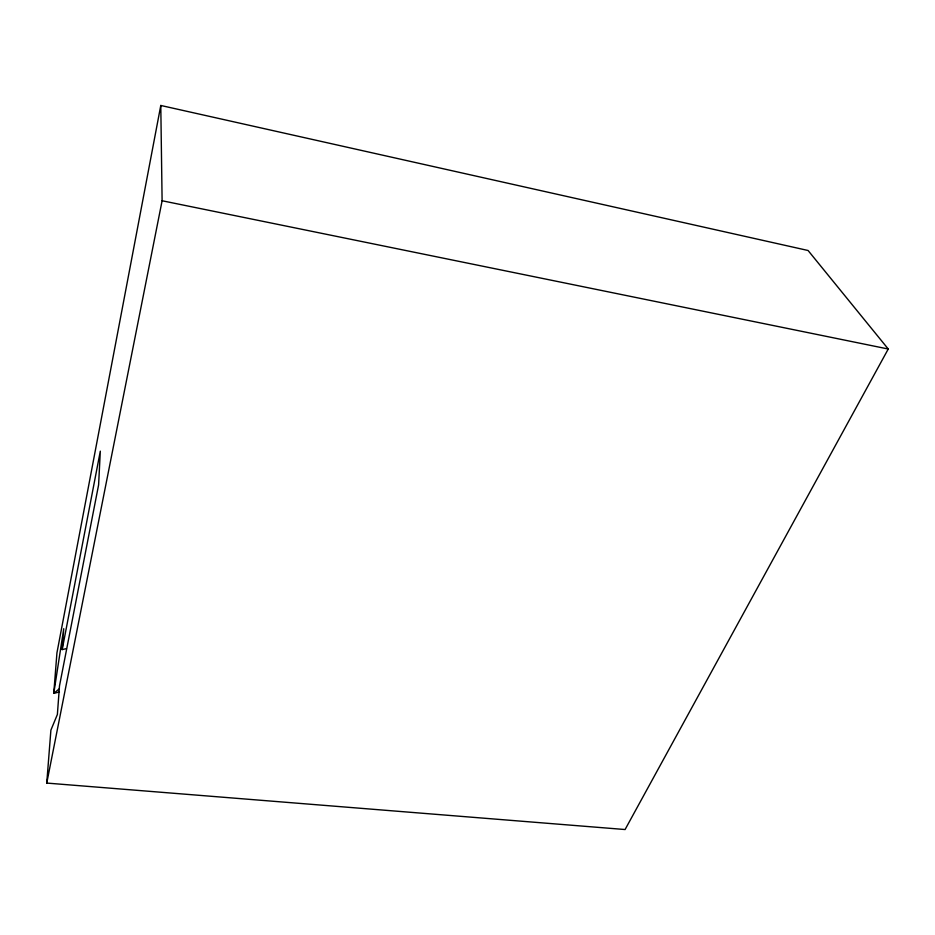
<?xml version="1.0" encoding="UTF-8"?>
<svg xmlns="http://www.w3.org/2000/svg" width="935" height="935" viewBox="0 0 935 935"><rect width="100%" height="100%" fill="white"/><g stroke="black" fill="none" stroke-linecap="round" stroke-linejoin="round"><path stroke-width="1.4" d="M66.42 648.621L62.189 649.591L63.732 628.706L53.774 693.361L59.443 691.958M59.372 688.768L53.774 693.361L56.941 652.864L160.785 105.468L808.074 250.498L888.25 349.012L625.083 829.532L46.75 783.074L50.899 730.118L57.374 714.504L59.489 685.939L98.607 484.879L100.314 451.161L62.189 649.591M46.75 783.074L162.106 200.756L160.785 105.468M162.106 200.756L888.25 349.012"/></g></svg>
